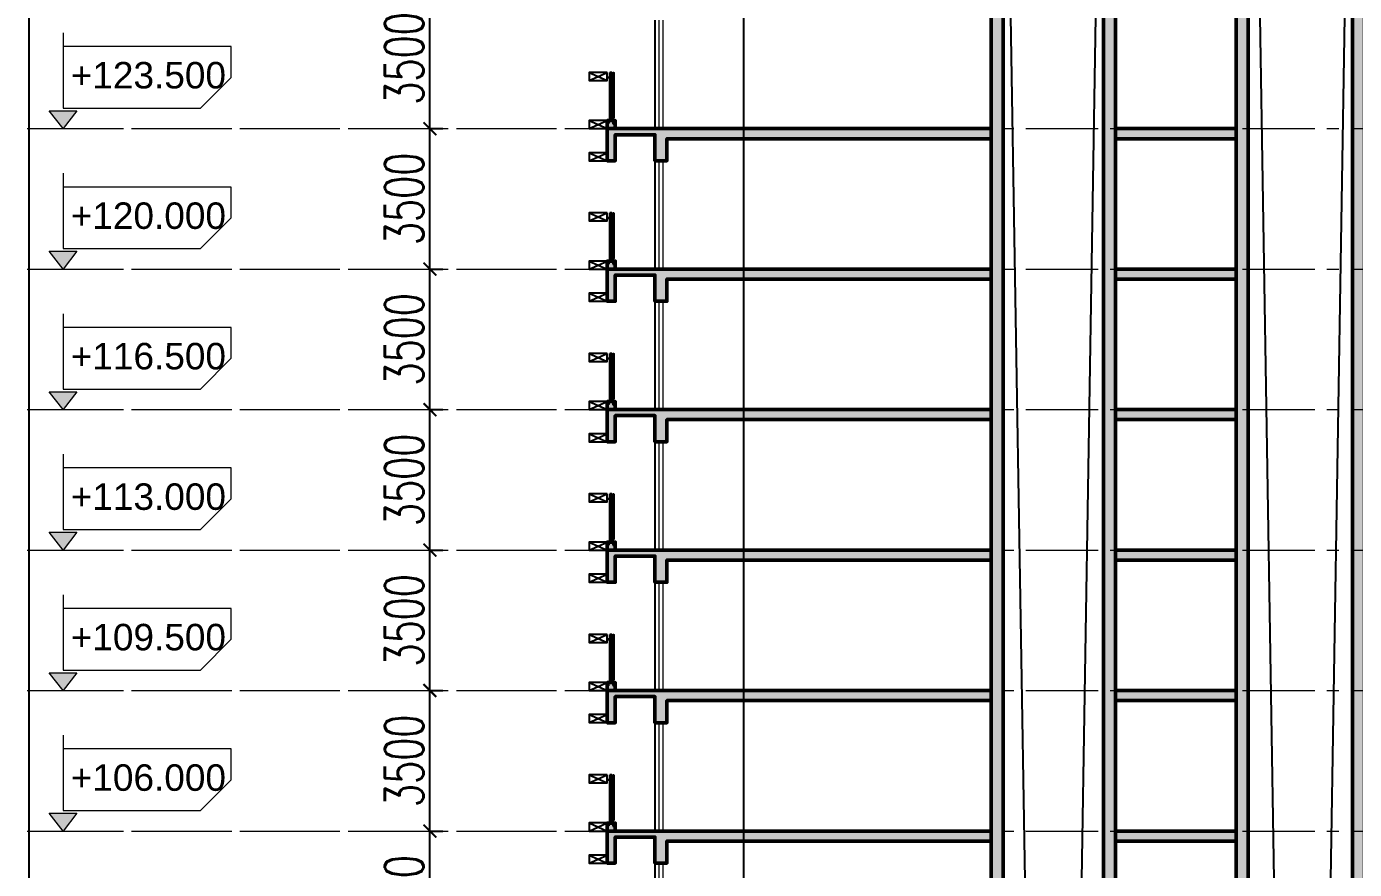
# Model space of a CAD drawing. Header units: millimetres. Extents: x 573003 to 1294762, y -9906 to 413061.
# Drawn here: x 918866 to 951969, y 119519 to 140519 of the extents above; entities that cross this region are included whole.
import ezdxf
from ezdxf.xclip import XClip

# ---------------------------------------------------------------- set-up
doc = ezdxf.new("R2010")
doc.units = ezdxf.units.MM
doc.header["$MEASUREMENT"] = 0
doc.linetypes.add('HIDDEN', pattern=[0.375, 0.25, -0.125])
doc.linetypes.add('IMPORT-CE', pattern=[135, 90, -15, 15, -15])
doc.layers.get('DEFPOINTS').update_dxf_attribs({"color": 5, "lineweight": 0})
for name, color, linetype in [('A-ANNO-DIMS', 50, 'Continuous'), ('A-ELEV-13FINE', 8, 'Continuous'), ('A-ELEV-15FINE', 1, 'Continuous'), ('A-ELEV-18LIGHT', 135, 'Continuous'), ('A-ELEV-40HEAVY', 90, 'Continuous'), ('A-ELEV-PATT 3', 251, 'Continuous'), ('A-GRID-01$0$A-ANNO-DIMS', 50, 'Continuous'), ('A-WALL-FNSH', 200, 'Continuous'), ('A-WALL-PATT', 251, 'Continuous')]:
    doc.layers.add(name, color=color, linetype=linetype)
for name, color, linetype, lineweight in [('KT-Chu viet', 255, 'Continuous', 20), ('KT-Kich thuoc', 159, 'Continuous', 18), ('KT-Net cot', 2, 'Continuous', 50), ('KT-Net manh', 251, 'Continuous', 13), ('KT-Net thay', 7, 'Continuous', 25), ('KT-Net truc', 18, 'Continuous', 15)]:
    doc.layers.add(name, color=color, linetype=linetype, lineweight=lineweight)
doc.styles.add('DIM', font='vnsimli.shx', dxfattribs={"width": 0.7})
doc.styles.add('font unicode ccu', font='arial.ttf')
doc.dimstyles.new('CCU  KT1-320 A1', dxfattribs={"dimscale": 320, "dimtxt": 3, "dimasz": 1, "dimexe": 1, "dimexo": 0, "dimgap": 0.5, "dimtad": 1, "dimdec": 0, "dimdsep": 46, "dimtxsty": 'DIM', "dimblk1": 'ARCHTICK', "dimblk2": 'ARCHTICK', "dimsah": 1, "dimcen": 0, "dimdle": 1, "dimclrd": 256, "dimclre": 256, "dimclrt": 31, "dimadec": 0, "dimazin": 0, "dimtfac": 1, "dimtdec": 0, "dimtix": 1, "dimtmove": 1, "dimatfit": 3, "dimldrblk": 'DOT', "dimfxl": 8, "dimtolj": 1, "dimarcsym": 0})

# ---------------------------------------------------------------- blocks, each defined once
blk = doc.blocks.new('1')
at = {"layer": 'A-GRID-01$0$A-ANNO-DIMS'}
for p, q in [((-85207, -52456), (-84757, -52256)), ((-85207, -52256), (-84757, -52456))]:
    blk.add_line(p, q, dxfattribs=at)
at = {"layer": 'A-GRID-01$0$A-ANNO-DIMS', "elevation": 0}
blk.add_lwpolyline([(-84757, -52256), (-85207, -52256), (-85207, -52456), (-84757, -52456)], close=True, dxfattribs=at)
blk = doc.blocks.new('Apart Floor-NT2')
at = {"layer": 'A-WALL-PATT', "extrusion": (1.18995e-05, -6.1554e-14, 1)}
h = blk.add_hatch(color=256, dxfattribs=at)
h.dxf.hatch_style = 1
h.paths.add_polyline_path([(-988, 250), (8380, 250), (8380, 0), (300, 0), (300, -550), (0, -550), (0, 100), (-988, 100), (-988, -550), (-1188, -550), (-1188, 450), (-988, 450)])
h = blk.add_hatch(color=256, dxfattribs=at)
h.dxf.hatch_style = 1
h.paths.add_polyline_path([(-988, 250), (8380, 250), (8380, 0), (300, 0), (300, -550), (0, -550), (0, 100), (-988, 100), (-988, -550), (-1188, -550), (-1188, 450), (-988, 450)])
at = {"layer": 'A-WALL-PATT'}
h = blk.add_hatch(color=256, dxfattribs=at)
h.dxf.hatch_style = 1
h.paths.add_polyline_path([(11480, 250), (14489, 250), (14489, 0), (11480, 0)])
at = {"layer": 'A-ANNO-DIMS', "extrusion": (1.18995e-05, 4.99413e-07, 1)}
for points, elevation in [([(-1120, 450), (-1120, 1650)], 66), ([(-1120, 450), (-1120, 1650)], 48), ([(-1070, 450), (-1070, 1650)], 66), ([(-1070, 450), (-1070, 1650)], 48)]:
    blk.add_lwpolyline(points, dxfattribs=dict(at, elevation=elevation))
for elevation in [26, 8]:
    blk.add_lwpolyline([(-1002, 450), (-1188, 450), (-1188, 438), (-1002, 438)], close=True, dxfattribs=dict(at, elevation=elevation))
at = {"layer": 'A-ELEV-15FINE', "linetype": 'Continuous', "extrusion": (1.18995e-05, 4.99413e-07, 1)}
for points, elevation in [([(-1070, 1370), (-1045, 1370)], 66), ([(-1070, 1370), (-1045, 1370)], 48), ([(-1070, 1360), (-1045, 1360)], 66), ([(-1070, 1360), (-1045, 1360)], 48), ([(-1070, 615), (-1045, 615)], 66), ([(-1070, 615), (-1045, 615)], 48), ([(-1070, 605), (-1045, 605)], 66), ([(-1070, 605), (-1045, 605)], 48)]:
    blk.add_lwpolyline(points, dxfattribs=dict(at, elevation=elevation))
for points, elevation in [([(-1022, 1352), (-1025, 1352), (-1025, 1377), (-1022, 1377)], 26), ([(-1022, 1352), (-1025, 1352), (-1025, 1377), (-1022, 1377)], 8), ([(-1022, 622), (-1025, 622), (-1025, 597), (-1022, 597)], 26), ([(-1022, 622), (-1025, 622), (-1025, 597), (-1022, 597)], 8)]:
    blk.add_lwpolyline(points, close=True, dxfattribs=dict(at, elevation=elevation))
at = {"layer": 'A-ELEV-15FINE', "extrusion": (1.18995e-05, 4.99413e-07, 1)}
for points, elevation in [([(-1160, 455), (-1138, 455), (-1138, 450), (-1160, 450)], 26), ([(-1160, 455), (-1138, 455), (-1138, 450), (-1160, 450)], 8), ([(-1030, 455), (-1052, 455), (-1052, 450), (-1030, 450)], 26), ([(-1030, 455), (-1052, 455), (-1052, 450), (-1030, 450)], 8)]:
    blk.add_lwpolyline(points, close=True, dxfattribs=dict(at, elevation=elevation))
for points, elevation in [([(-1153, 455), (-1153, 458), (-1145, 458), (-1145, 455)], 66), ([(-1153, 455), (-1153, 458), (-1145, 458), (-1145, 455)], 48), ([(-1037, 455), (-1037, 458), (-1046, 458), (-1046, 455)], 66), ([(-1037, 455), (-1037, 458), (-1046, 458), (-1046, 455)], 48)]:
    blk.add_lwpolyline(points, dxfattribs=dict(at, elevation=elevation))
at = {"layer": 'A-ELEV-15FINE', "linetype": 'HIDDEN', "extrusion": (1.18995e-05, 4.99413e-07, 1)}
for points, elevation in [([(-1145, 450), (-1145, 373), (-1153, 373), (-1153, 450)], 66), ([(-1145, 450), (-1145, 373), (-1153, 373), (-1153, 450)], 48), ([(-1046, 450), (-1046, 373), (-1037, 373), (-1037, 450)], 66), ([(-1046, 450), (-1046, 373), (-1037, 373), (-1037, 450)], 48)]:
    blk.add_lwpolyline(points, dxfattribs=dict(at, elevation=elevation))
at = {"layer": 'A-ELEV-18LIGHT', "extrusion": (1.18995e-05, 4.99413e-07, 1)}
for elevation in [66, 48]:
    blk.add_lwpolyline([(-1025, 515), (-1030, 510), (-1040, 510), (-1045, 515), (-1045, 1645), (-1040, 1650), (-1030, 1650), (-1025, 1645), (-1025, 515)], dxfattribs=dict(at, elevation=elevation))
at = {"layer": 'A-ELEV-40HEAVY', "extrusion": (1.18995e-05, 4.99413e-07, 1)}
for p, q in [((-988, 450, 66), (-1188, 450, 66)), ((-988, 450, 48), (-1188, 450, 48))]:
    blk.add_line(p, q, dxfattribs=at)
at = {"layer": 'A-ELEV-PATT 3', "linetype": 'Continuous', "extrusion": (1.18995e-05, 4.99413e-07, 1)}
for p, q in [((-1042, 511, 66), (-1042, 1649, 66)), ((-1042, 511, 48), (-1042, 1649, 48)), ((-1035, 510, 66), (-1035, 1650, 66)), ((-1035, 510, 48), (-1035, 1650, 48)), ((-1029, 511, 66), (-1029, 1649, 66)), ((-1029, 511, 48), (-1029, 1649, 48))]:
    blk.add_line(p, q, dxfattribs=at)
at = {"layer": 'A-GRID-01$0$A-ANNO-DIMS', "extrusion": (1.18995e-05, 4.99413e-07, 1)}
for p, q in [((-1070, 1650, 66), (-1120, 1650, 66)), ((-1070, 1650, 48), (-1120, 1650, 48))]:
    blk.add_line(p, q, dxfattribs=at)
for elevation in [26, 8]:
    blk.add_lwpolyline([(-1188, 1515), (-1188, 1535), (-1120, 1535), (-1120, 1515)], close=True, dxfattribs=dict(at, elevation=elevation))
at = {"layer": 'KT-Net cot', "extrusion": (1.22367e-05, -2.59976e-14, 1)}
for elevation in [26, 9]:
    blk.add_lwpolyline([(-1188, 250), (8380, 250), (8380, 0), (300, 0), (300, -550), (0, -550), (0, 100), (-988, 100), (-988, -550), (-1188, -550), (-1188, 450), (-988, 450), (-988, 250)], dxfattribs=dict(at, elevation=elevation))
at = {"layer": 'KT-Net cot', "elevation": 9}
blk.add_lwpolyline([(11480, 250), (14489, 250), (14489, 0), (11480, 0)], close=True, dxfattribs=at)
at = {"layer": 'KT-Net manh'}
for p, q in [((100, 2950, 16), (100, 250, 9)), ((200, 2950, 16), (200, 250, 9))]:
    blk.add_line(p, q, dxfattribs=at)
at = {"layer": 'KT-Net thay'}
blk.add_line((0, 2950, 16), (0, 250, 9), dxfattribs=at)
at = {"layer": 'A-GRID-01$0$A-ANNO-DIMS', "extrusion": (1.18995e-05, 4.99413e-07, 1), "rotation": 0.0003328219572763918}
for p in [(83565, 53907, 35), (83565, 53907, 17), (83565, 52707, 35), (83565, 52707, 17), (83565, 51907, 35), (83565, 51907, 17)]:
    blk.add_blockref('1', p, dxfattribs=at)
blk = doc.blocks.new('_ARCHTICK')
at = {"color": 0, "linetype": 'ByBlock', "const_width": 0.15}
blk.add_lwpolyline([(-0.5, -0.5), (0.5, 0.5)], dxfattribs=at)
blk = doc.blocks.new('*D176')
at = {"layer": 'DEFPOINTS', "color": 0, "transparency": 16777216}
for p in [(0, 106000), (0, 106000), (0, 102500)]:
    blk.add_point(p, dxfattribs=at)
at = {"layer": 'KT-Kich thuoc', "lineweight": -2, "transparency": 16777216}
for p, q in [((0, 102180), (0, 106320)), ((0, 106000), (320, 106000)), ((0, 102500), (320, 102500))]:
    blk.add_line(p, q, dxfattribs=at)
at = {"layer": 'KT-Kich thuoc', "lineweight": -2, "transparency": 16777216, "xscale": 320, "yscale": 320, "zscale": 320}
for p, rotation in [((0, 106000), 90), ((0, 102500), 270)]:
    blk.add_blockref('_ARCHTICK', p, dxfattribs=dict(at, rotation=rotation))
at = {"layer": 'KT-Kich thuoc', "color": 31, "transparency": 16777216, "insert": (-640, 104250), "char_height": 960, "attachment_point": 5, "rotation": 90, "style": 'DIM'}
blk.add_mtext('\\A1;3500', dxfattribs=at)
blk = doc.blocks.new('_Dot')
at = {"color": 0, "linetype": 'ByBlock', "lineweight": -2}
blk.add_line((-0.5, 0), (-1, 0), dxfattribs=at)
at = {"color": 0, "linetype": 'ByBlock', "const_width": 0.5}
blk.add_lwpolyline([(-0.25, 0, 1), (0.25, 0, 1)], format="xyb", close=True, dxfattribs=at)
blk = doc.blocks.new('*D177')
at = {"layer": 'DEFPOINTS', "color": 0, "transparency": 16777216}
for p in [(0, 109500), (0, 109500), (0, 106000)]:
    blk.add_point(p, dxfattribs=at)
at = {"layer": 'KT-Kich thuoc', "lineweight": -2, "transparency": 16777216}
for p, q in [((0, 105680), (0, 109820)), ((0, 109500), (320, 109500)), ((0, 106000), (320, 106000))]:
    blk.add_line(p, q, dxfattribs=at)
at = {"layer": 'KT-Kich thuoc', "lineweight": -2, "transparency": 16777216, "xscale": 320, "yscale": 320, "zscale": 320}
for p, rotation in [((0, 109500), 90), ((0, 106000), 270)]:
    blk.add_blockref('_ARCHTICK', p, dxfattribs=dict(at, rotation=rotation))
at = {"layer": 'KT-Kich thuoc', "color": 31, "transparency": 16777216, "insert": (-640, 107750), "char_height": 960, "attachment_point": 5, "rotation": 90, "style": 'DIM'}
blk.add_mtext('\\A1;3500', dxfattribs=at)
blk = doc.blocks.new('*D178')
at = {"layer": 'DEFPOINTS', "color": 0, "transparency": 16777216}
for p in [(0, 113000), (0, 113000), (0, 109500)]:
    blk.add_point(p, dxfattribs=at)
at = {"layer": 'KT-Kich thuoc', "lineweight": -2, "transparency": 16777216}
for p, q in [((0, 109180), (0, 113320)), ((0, 113000), (320, 113000)), ((0, 109500), (320, 109500))]:
    blk.add_line(p, q, dxfattribs=at)
at = {"layer": 'KT-Kich thuoc', "lineweight": -2, "transparency": 16777216, "xscale": 320, "yscale": 320, "zscale": 320}
for p, rotation in [((0, 113000), 90), ((0, 109500), 270)]:
    blk.add_blockref('_ARCHTICK', p, dxfattribs=dict(at, rotation=rotation))
at = {"layer": 'KT-Kich thuoc', "color": 31, "transparency": 16777216, "insert": (-640, 111250), "char_height": 960, "attachment_point": 5, "rotation": 90, "style": 'DIM'}
blk.add_mtext('\\A1;3500', dxfattribs=at)
blk = doc.blocks.new('*D179')
at = {"layer": 'DEFPOINTS', "color": 0, "transparency": 16777216}
for p in [(0, 116500), (0, 116500), (0, 113000)]:
    blk.add_point(p, dxfattribs=at)
at = {"layer": 'KT-Kich thuoc', "lineweight": -2, "transparency": 16777216}
for p, q in [((0, 112680), (0, 116820)), ((0, 116500), (320, 116500)), ((0, 113000), (320, 113000))]:
    blk.add_line(p, q, dxfattribs=at)
at = {"layer": 'KT-Kich thuoc', "lineweight": -2, "transparency": 16777216, "xscale": 320, "yscale": 320, "zscale": 320}
for p, rotation in [((0, 116500), 90), ((0, 113000), 270)]:
    blk.add_blockref('_ARCHTICK', p, dxfattribs=dict(at, rotation=rotation))
at = {"layer": 'KT-Kich thuoc', "color": 31, "transparency": 16777216, "insert": (-640, 114750), "char_height": 960, "attachment_point": 5, "rotation": 90, "style": 'DIM'}
blk.add_mtext('\\A1;3500', dxfattribs=at)
blk = doc.blocks.new('*D180')
at = {"layer": 'DEFPOINTS', "color": 0, "transparency": 16777216}
for p in [(0, 120000), (0, 120000), (0, 116500)]:
    blk.add_point(p, dxfattribs=at)
at = {"layer": 'KT-Kich thuoc', "lineweight": -2, "transparency": 16777216}
for p, q in [((0, 116180), (0, 120320)), ((0, 120000), (320, 120000)), ((0, 116500), (320, 116500))]:
    blk.add_line(p, q, dxfattribs=at)
at = {"layer": 'KT-Kich thuoc', "lineweight": -2, "transparency": 16777216, "xscale": 320, "yscale": 320, "zscale": 320}
for p, rotation in [((0, 120000), 90), ((0, 116500), 270)]:
    blk.add_blockref('_ARCHTICK', p, dxfattribs=dict(at, rotation=rotation))
at = {"layer": 'KT-Kich thuoc', "color": 31, "transparency": 16777216, "insert": (-640, 118250), "char_height": 960, "attachment_point": 5, "rotation": 90, "style": 'DIM'}
blk.add_mtext('\\A1;3500', dxfattribs=at)
blk = doc.blocks.new('*D181')
at = {"layer": 'DEFPOINTS', "color": 0, "transparency": 16777216}
for p in [(0, 123500), (0, 123500), (0, 120000)]:
    blk.add_point(p, dxfattribs=at)
at = {"layer": 'KT-Kich thuoc', "lineweight": -2, "transparency": 16777216}
for p, q in [((0, 119680), (0, 123820)), ((0, 123500), (320, 123500)), ((0, 120000), (320, 120000))]:
    blk.add_line(p, q, dxfattribs=at)
at = {"layer": 'KT-Kich thuoc', "lineweight": -2, "transparency": 16777216, "xscale": 320, "yscale": 320, "zscale": 320}
for p, rotation in [((0, 123500), 90), ((0, 120000), 270)]:
    blk.add_blockref('_ARCHTICK', p, dxfattribs=dict(at, rotation=rotation))
at = {"layer": 'KT-Kich thuoc', "color": 31, "transparency": 16777216, "insert": (-640, 121750), "char_height": 960, "attachment_point": 5, "rotation": 90, "style": 'DIM'}
blk.add_mtext('\\A1;3500', dxfattribs=at)
blk = doc.blocks.new('*D182')
at = {"layer": 'DEFPOINTS', "color": 0, "transparency": 16777216}
for p in [(0, 127000), (0, 127000), (0, 123500)]:
    blk.add_point(p, dxfattribs=at)
at = {"layer": 'KT-Kich thuoc', "lineweight": -2, "transparency": 16777216}
for p, q in [((0, 123180), (0, 127320)), ((0, 127000), (320, 127000)), ((0, 123500), (320, 123500))]:
    blk.add_line(p, q, dxfattribs=at)
at = {"layer": 'KT-Kich thuoc', "lineweight": -2, "transparency": 16777216, "xscale": 320, "yscale": 320, "zscale": 320}
for p, rotation in [((0, 127000), 90), ((0, 123500), 270)]:
    blk.add_blockref('_ARCHTICK', p, dxfattribs=dict(at, rotation=rotation))
at = {"layer": 'KT-Kich thuoc', "color": 31, "transparency": 16777216, "insert": (-640, 125250), "char_height": 960, "attachment_point": 5, "rotation": 90, "style": 'DIM'}
blk.add_mtext('\\A1;3500', dxfattribs=at)
blk = doc.blocks.new('A$C61654A8E')
blk.add_hatch(color=256).paths.add_polyline_path([(-137, 178), (0, 0), (137, 178)])
blk.add_line((-341, 0), (341, 0))
for points in [[(0, 956), (0, 819)], [(-137, 178), (137, 178), (0, 0), (-137, 178)]]:
    blk.add_lwpolyline(points)
blk.add_lwpolyline([(1678, 512), (1678, 819), (0, 819), (0, 205), (1371, 205)], close=True)
blk = doc.blocks.new('coscaodotudong')
at = {"xscale": 0.8324273823791946, "yscale": 0.8324273823791946, "zscale": 0.8324273823791946}
blk.add_blockref('A$C61654A8E', (0, 0), dxfattribs=at)
at = {"layer": 'KT-Chu viet', "style": 'font unicode ccu'}
blk.add_attdef('%%P0.000', (64, 334), '', height=220, dxfattribs=at)
blk = doc.blocks.new('Levels')
at = {"layer": 'KT-Kich thuoc'}
for p, q in [((-9998.9, 123500, 0), (-7793.2, 123500, 0)), ((-9998.9, 120000, 0), (-7793.2, 120000, 0)), ((-9998.9, 116500, 0), (-7793.2, 116500, 0)), ((-9998.9, 113000, 0), (-7793.2, 113000, 0)), ((-9998.9, 109500, 0), (-7793.2, 109500, 0)), ((-9998.9, 106000, 0), (-7793.2, 106000, 0))]:
    blk.add_line(p, q, dxfattribs=at)
at = {"layer": 'KT-Net truc', "linetype": 'IMPORT-CE', "ltscale": 20, "elevation": 0}
for points in [[(-7437.9, 123500), (6189, 123500)], [(-7437.9, 120000), (6189, 120000)], [(-7437.9, 116500), (6189, 116500)], [(-7437.9, 113000), (6189, 113000)], [(-7437.9, 109500), (6189, 109500)], [(-7437.9, 106000), (6189, 106000)]]:
    blk.add_lwpolyline(points, dxfattribs=at)
at = {"layer": 'KT-Chu viet', "xscale": 3, "yscale": 3, "zscale": 3}
for p, values in [((-9146.4, 123500, 0), {'%%P0.000': '+123.500'}), ((-9146.4, 120000, 0), {'%%P0.000': '+120.000'}), ((-9146.4, 116500, 0), {'%%P0.000': '+116.500'}), ((-9146.4, 113000, 0), {'%%P0.000': '+113.000'}), ((-9146.4, 109500, 0), {'%%P0.000': '+109.500'}), ((-9146.4, 106000, 0), {'%%P0.000': '+106.000'})]:
    blk.add_blockref('coscaodotudong', p, dxfattribs=at).add_auto_attribs(values)
at = {"layer": 'KT-Kich thuoc'}
for base, p1, p2, picture, middle in [((0, 127000), (0, 123500), (0, 127000), '*D182', (-640, 125250)), ((0, 123500), (0, 120000), (0, 123500), '*D181', (-640, 121750)), ((0, 120000), (0, 116500), (0, 120000), '*D180', (-640, 118250)), ((0, 116500), (0, 113000), (0, 116500), '*D179', (-640, 114750)), ((0, 113000), (0, 109500), (0, 113000), '*D178', (-640, 111250)), ((0, 109500), (0, 106000), (0, 109500), '*D177', (-640, 107750)), ((0, 106000), (0, 102500), (0, 106000), '*D176', (-640, 104250))]:
    dim = blk.add_linear_dim(base=base, p1=p1, p2=p2, angle=90, dimstyle='CCU  KT1-320 A1', dxfattribs=at)
    dim.commit()
    dim.dimension.update_dxf_attribs({"geometry": picture, "text_midpoint": middle})

msp = doc.modelspace()

# ---------------------------------------------------------------- hatches: boundary and pattern name
at = {"layer": 'A-WALL-PATT', "extrusion": (-6.59362e-19, -3.84344e-07, 1)}
h = msp.add_hatch(color=256, dxfattribs=at)
h.dxf.hatch_style = 1
h.paths.add_polyline_path([(942909.6, 155075.6), (946009.6, 155075.6), (946009.6, -1524.4), (942909.6, -1524.4)])
h.paths.add_polyline_path([(943209.9, 154875.6), (945709.9, 154875.6), (945709.9, 152575.6), (943209.9, 152575.6)], flags=16)
h.paths.add_polyline_path([(945709.9, -1324.4), (943209.9, -1324.4), (943209.9, 152375.6), (945709.9, 152375.6)], flags=16)
h = msp.add_hatch(color=256, dxfattribs=at)
h.dxf.hatch_style = 1
h.paths.add_polyline_path([(949019.2, 155075.6), (952219.2, 155075.6), (952219.2, -1524.4), (949019.2, -1524.4)])
h.paths.add_polyline_path([(949319.2, 154875.6), (951919.2, 154875.6), (951919.2, 152575.6), (949319.2, 152575.6)], flags=16)
h.paths.add_polyline_path([(949319.2, -1324.4), (951919.2, -1324.4), (951919.2, 152375.6), (949319.2, 152375.6)], flags=16)

# ---------------------------------------------------------------- linework, layer by layer
at = {"layer": 'A-ELEV-13FINE', "extrusion": (-6.58568e-19, -3.84344e-07, 1)}
for p, q in [((943209.9, 152375.6, 6.6), (945709.9, -1324.4, 6.5)), ((943209.9, -1324.4, 6.5), (945709.9, 152375.6, 6.6))]:
    msp.add_line(p, q, dxfattribs=at)
at = {"layer": 'A-ELEV-13FINE', "extrusion": (-6.58992e-19, -3.84344e-07, 1)}
for p, q in [((949419.2, 152375.6, 14.3), (951919.2, -1324.4, 14.2)), ((949419.2, -1324.4, 14.2), (951919.2, 152375.6, 14.3))]:
    msp.add_line(p, q, dxfattribs=at)
at = {"layer": 'KT-Net cot', "extrusion": (-6.58992e-19, -3.84344e-07, 1)}
for points, elevation in [([(942909.6, 155075.6), (946009.6, 155075.6), (946009.6, -1524.4), (942909.6, -1524.4)], 2.3), ([(949019.2, 155075.6), (952219.2, 155075.6), (952219.2, -1524.4), (949019.2, -1524.4)], 2.3), ([(945709.9, -1324.4), (943209.9, -1324.4), (943209.9, 152375.6), (945709.9, 152375.6)], 6.5), ([(949319.2, -1324.4), (951919.2, -1324.4), (951919.2, 152375.6), (949319.2, 152375.6)], 6.5)]:
    msp.add_lwpolyline(points, close=True, dxfattribs=dict(at, elevation=elevation))
at = {"layer": 'KT-Net truc', "linetype": 'IMPORT-CE', "ltscale": 20}
for p, q in [((835779.6, 137975.6, 0), (1011270.2, 137975.6, 0)), ((835779.6, 134475.6, 0), (1011270.2, 134475.6, 0)), ((835779.6, 130975.6, 0), (1011270.2, 130975.6, 0)), ((835779.6, 127475.6, 0), (1011270.2, 127475.6, 0)), ((835779.6, 123975.6, 0), (1011270.2, 123975.6, 0)), ((835779.6, 120475.6, 0), (1011270.2, 120475.6, 0))]:
    msp.add_line(p, q, dxfattribs=at)

# ---------------------------------------------------------------- block references
at = {"layer": 'A-WALL-FNSH', "extrusion": (-6.58568e-19, -3.84344e-07, 1)}
for p in [(934529.8, 127225.6, -25.1), (934529.8, 123725.6, -25.1), (934529.8, 120225.6, -25.1), (934529.8, 116725.6, -25.1)]:
    msp.add_blockref('Apart Floor-NT2', p, dxfattribs=at)
at = {"layer": 'A-WALL-PATT', "extrusion": (1.28234e-05, -1.60101e-05, 1)}
ref = msp.add_blockref('Levels', (928921.7, 14475.6, 12), dxfattribs=at)
XClip(ref).set_block_clipping_path([(-10000.9729920527, -14250.0002276749), (7826.2951040427, 148448.2412643412)])
at = {"layer": 'KT-Net cot', "extrusion": (-6.58568e-19, -3.84344e-07, 1)}
for p in [(934529.8, 137725.6, -25.1), (934529.8, 134225.6, -25.1), (934529.8, 130725.6, -25.1)]:
    msp.add_blockref('Apart Floor-NT2', p, dxfattribs=at)

doc.saveas('drawing.dxf')
